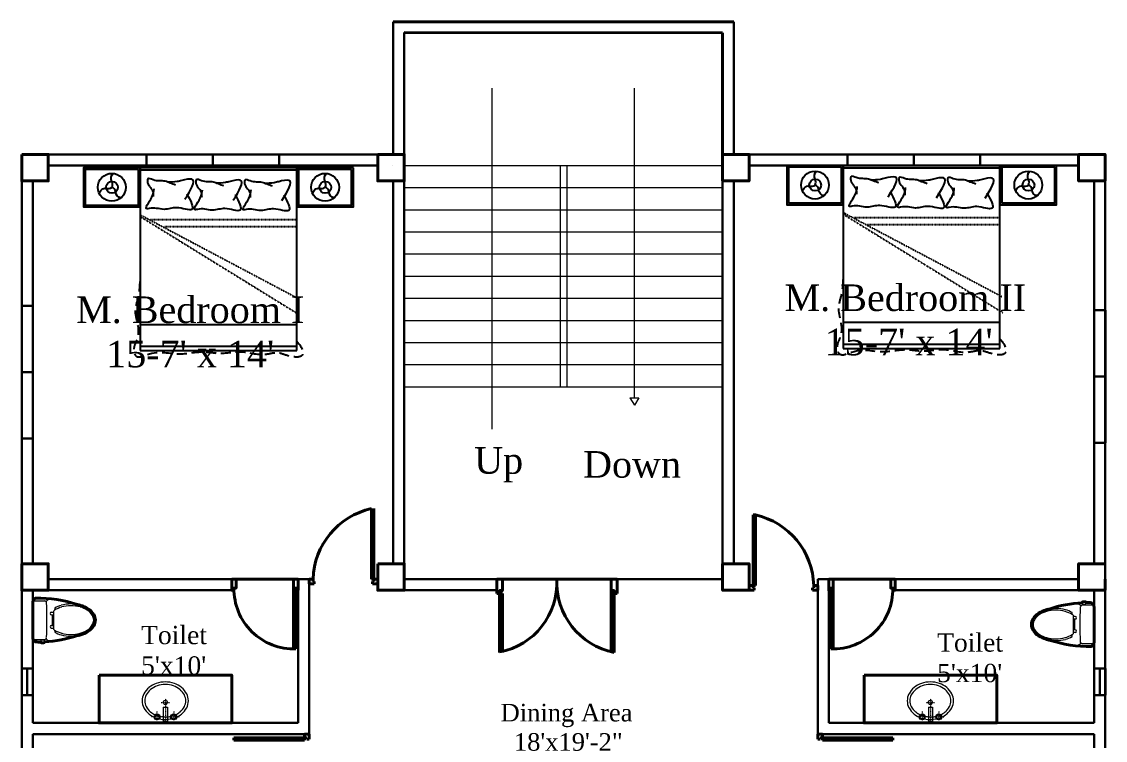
# Model space of a CAD drawing. Header units: inches. Extents: x -79350 to 491628, y -93215 to 155882.
# Drawn here: x -74452.5 to -73962.4, y -11106.8 to -10782 of the extents above; entities that cross this region are included whole.
import ezdxf

# ---------------------------------------------------------------- set-up
doc = ezdxf.new("R2010")
doc.units = ezdxf.units.IN
doc.header["$MEASUREMENT"] = 0
doc.linetypes.add('DASHDOT2', pattern=[0.5, 0.25, -0.125, 0, -0.125])
doc.linetypes.add('DASHED2', pattern=[0.375, 0.25, -0.125])
doc.layers.get('0').update_dxf_attribs({"lineweight": 30})
for name, color, linetype, lineweight in [('Column', 1, 'Continuous', 30), ('Letter', 7, 'Continuous', 20), ('LINE', 7, 'Continuous', 20), ('SANITARY', 42, 'Continuous', 13)]:
    doc.layers.add(name, color=color, linetype=linetype, lineweight=lineweight)
doc.layers.add('Door', color=7, linetype='Continuous', lineweight=40, true_color=0x763422)
doc.layers.add('Window', color=7, linetype='Continuous', lineweight=30, true_color=0x6b99dd)
for name, color, linetype in [('FURHATCH', 57, 'Continuous'), ('FURNITURE', 53, 'Continuous'), ('Stairs', 7, 'Continuous'), ('Wall', 7, 'Continuous')]:
    doc.layers.add(name, color=color, linetype=linetype)
doc.styles.get("Standard").update_dxf_attribs({"font": 'times.ttf', "height": 12})

# ---------------------------------------------------------------- blocks, each defined once
blk = doc.blocks.new('d30')
at = {"layer": 'Door', "ltscale": 0.3}
for p, q in [((37959.6, 7135.13), (37959.6, 7162.63)), ((37960.6, 7135.13), (37960.6, 7162.63)), ((37931.6, 7131.13), (37933.6, 7131.13)), ((37933.6, 7131.13), (37959.6, 7131.13)), ((37959.6, 7131.13), (37961.6, 7131.13))]:
    blk.add_line(p, q, dxfattribs=at)
for points in [[(37931.6, 7131.13), (37931.6, 7136.13), (37932.6, 7136.13), (37932.6, 7135.13), (37933.6, 7135.13), (37933.6, 7131.13)], [(37961.6, 7131.13), (37961.6, 7136.13), (37960.6, 7136.13), (37960.6, 7135.13), (37959.6, 7135.13), (37959.6, 7131.13)]]:
    blk.add_lwpolyline(points, dxfattribs=at)
blk.add_arc((37959.69, 7135.55), 27.09, 88.0728, 180.8948, dxfattribs=at)
blk = doc.blocks.new('A$Cd981bfd4')
at = {"layer": 'Door', "ltscale": 0.3}
for p, q in [((20.56, 42), (25.56, 42)), ((25.56, 42), (25.56, 40)), ((0, 41), (20.56, 41)), ((0, 40), (20.56, 40)), ((20.56, 40), (20.56, 41)), ((25.56, 40), (25.56, 21)), ((25.56, 2), (25.56, 21)), ((0, 2), (21.56, 2)), ((0, 1), (21.56, 1)), ((20.56, 0), (25.56, 0))]:
    blk.add_line(p, q, dxfattribs=at)
for points in [[(25.56, 42), (25.56, 40), (21.56, 40), (21.56, 41), (20.56, 41), (20.56, 42)], [(25.56, 0), (25.56, 2), (21.56, 2), (21.56, 1), (20.56, 1), (20.56, 0)]]:
    blk.add_lwpolyline(points, dxfattribs=at)
for centre, radius, start, end in [((24.32, 45.55), 24.58, 190.6572, 272.9002), ((24.43, -3.89), 24.91, 87.3888, 168.6891)]:
    blk.add_arc(centre, radius, start, end, dxfattribs=at)
blk = doc.blocks.new('yq_bed_01')
at = {"linetype": 'Continuous', "ltscale": 1000}
for p, q in [((2100, 900), (0, 900)), ((0, 900), (0, -900)), ((2100, -900), (2100, 900)), ((0, -900), (2100, -900))]:
    blk.add_line(p, q, dxfattribs=at)
at = {"linetype": 'Continuous'}
for points in [[(0, 1550), (0, 900), (450, 900), (450, 1550)], [(0, -900), (0, -1550), (450, -1550), (450, -900)]]:
    blk.add_lwpolyline(points, close=True, dxfattribs=at)
for centre in [(225, 1225), (225, -1225)]:
    blk.add_circle(centre, 160, dxfattribs=at)
at = {"layer": 'FURHATCH', "linetype": 'Continuous', "ltscale": 1000}
for p, q in [((30, 900), (30, -900)), ((1800, -900), (1800, 900)), ((2050, -900), (2050, 900))]:
    blk.add_line(p, q, dxfattribs=at)
at = {"layer": 'FURHATCH', "linetype": 'DASHED2', "ltscale": 0.5}
for p, q in [((540, -900), (1504, 921)), ((560, -900), (1689, 931)), ((600, 900), (600, -782)), ((680, 900), (680, -625))]:
    blk.add_line(p, q, dxfattribs=at)
at = {"layer": 'FURHATCH', "linetype": 'Continuous'}
for points in [[(20, 1530), (20, 920), (430, 920), (430, 1530)], [(20, -920), (20, -1530), (430, -1530), (430, -920)]]:
    blk.add_lwpolyline(points, close=True, dxfattribs=at)
for points in [[(346, 1329, -0.398826), (280, 1270, 0.069197), (273, 1269, 0.240714), (225, 1227, -0.240714)], [(225, 1227, 0.228099), (158, 1225, -0.317646), (66, 1242)], [(300, 1084, -0.414712), (235, 1160, 0.258086), (225, 1227)], [(225, -1223, 0.228099), (158, -1225, -0.317646), (66, -1208)], [(346, -1121, -0.398826), (280, -1180, 0.069197), (273, -1181, 0.240714), (225, -1223, -0.240714)], [(300, -1366, -0.414712), (235, -1290, 0.258086), (225, -1223)]]:
    blk.add_lwpolyline(points, format="xyb", dxfattribs=at)
for centre in [(225, 1227), (225, -1223)]:
    blk.add_circle(centre, 67.5, dxfattribs=at)
at = {"layer": 'FURHATCH', "linetype": 'DASHED2', "ltscale": 451.947922}
blk.add_open_spline([(1992, 900), (2071, 970), (2189, 999), (2167, 789), (2108, 682), (2173, 491), (2091, 272), (2150, 28), (2100, -200), (2173, -484), (2083, -701), (2209, -948), (2066, -979), (1864, -867), (1699, -991), (1474, -909), (1368, -903), (1308, -900)], degree=3, knots=[0, 0, 0, 0, 140.356688, 240.855445, 374.272085, 514.628774, 800.960617, 1037.309606, 1234.977718, 1501.883052, 1872.056655, 1990.732643, 2052.345442, 2125.407537, 2467.000811, 2608.004871, 2786.638856, 2786.638856, 2786.638856, 2786.638856], dxfattribs=at)
at = {"layer": 'FURHATCH', "linetype": 'Continuous', "ltscale": 1000}
for points, knots in [([(376, 729), (270, 795), (112, 892), (156, 710), (179, 623), (180, 565), (181, 528)], [0, 0, 0, 0, 257.192142, 380.388355, 440.188761, 557.045341, 557.045341, 557.045341, 557.045341]), ([(313, 750), (392, 793), (546, 876), (461, 661), (480, 562), (498, 484), (476, 402), (475, 340), (499, 246), (355, 365), (285, 372), (256, 374)], [0, 0, 0, 0, 197.98522, 383.798459, 461.536852, 537.063609, 629.138715, 719.341985, 744.183766, 895.041347, 1000.692483, 1000.692483, 1000.692483, 1000.692483]), ([(213, 622), (206, 601), (192, 561), (153, 477), (178, 400), (123, 302), (210, 290), (256, 366), (322, 366), (343, 366)], [0, 0, 0, 0, 70.314327, 132.712823, 281.06886, 345.030234, 373.143701, 508.899423, 574.349148, 574.349148, 574.349148, 574.349148]), ([(373, 170), (267, 236), (109, 333), (153, 151), (176, 64), (177, 6), (178, -31)], [0, 0, 0, 0, 257.192142, 380.388355, 440.188761, 557.045341, 557.045341, 557.045341, 557.045341]), ([(309, 191), (389, 234), (543, 317), (458, 102), (477, 3), (495, -75), (472, -157), (472, -219), (496, -313), (352, -194), (282, -187), (253, -185)], [0, 0, 0, 0, 197.98522, 383.798459, 461.536852, 537.063609, 629.138715, 719.341985, 744.183766, 895.041347, 1000.692483, 1000.692483, 1000.692483, 1000.692483]), ([(210, 63), (203, 42), (189, 2), (150, -82), (175, -159), (120, -257), (207, -269), (253, -193), (319, -193), (340, -193)], [0, 0, 0, 0, 70.314327, 132.712823, 281.06886, 345.030234, 373.143701, 508.899423, 574.349148, 574.349148, 574.349148, 574.349148]), ([(363, -385), (257, -319), (99, -222), (143, -405), (166, -492), (167, -549), (168, -587)], [0, 0, 0, 0, 257.192142, 380.388355, 440.188761, 557.045341, 557.045341, 557.045341, 557.045341]), ([(300, -364), (379, -321), (533, -238), (448, -453), (467, -553), (485, -631), (463, -712), (462, -774), (486, -868), (342, -750), (272, -743), (243, -740)], [0, 0, 0, 0, 197.98522, 383.798459, 461.536852, 537.063609, 629.138715, 719.341985, 744.183766, 895.041347, 1000.692483, 1000.692483, 1000.692483, 1000.692483]), ([(200, -493), (193, -514), (179, -553), (140, -637), (165, -714), (110, -812), (197, -824), (243, -749), (309, -749), (330, -749)], [0, 0, 0, 0, 70.314327, 132.712823, 281.06886, 345.030234, 373.143701, 508.899423, 574.349148, 574.349148, 574.349148, 574.349148])]:
    blk.add_open_spline(points, degree=3, knots=knots, dxfattribs=at)
blk = doc.blocks.new('yq_sink_01')
at = {"linetype": 'DASHDOT2'}
for p, q in [((69, 24), (69, 158)), ((131, 97), (26, 97)), ((236, 48), (236, -48)), ((278, 0), (26, 0)), ((131, -97), (26, -97)), ((69, -24), (69, -158))]:
    blk.add_line(p, q, dxfattribs=at)
for p, q in [((183, 24), (20, 24)), ((20, 24), (20, -24)), ((183, 24), (183, -24)), ((183, -24), (20, -24))]:
    blk.add_line(p, q)
for centre, radius in [((69, 95), 33.5), ((69, 95), 23.9), ((236, 1), 23.9), ((69, -95), 33.5), ((69, -95), 23.9)]:
    blk.add_circle(centre, radius)
for centre, radius, start, end in [((255, 91), 176, 62.9478, 117.0522), ((312, 19), 269, 140.9541, 156.021), ((312, 19), 239, 140.9541, 155.6677), ((277, 47), 224, 117.0522, 140.9541), ((277, 47), 195, 117.0522, 140.9541), ((255, 91), 146, 62.9478, 117.0522), ((233, 47), 195, 39.0459, 62.9478), ((233, 47), 224, 39.0459, 62.9478), ((199, 19), 239, 18.571, 39.0459), ((199, 19), 269, 18.571, 39.0459), ((366, 1), 326, 167.8612, 192.4926), ((366, 1), 296, 168.0916, 192.4003), ((145, 1), 296, 0, 18.571), ((145, 1), 296, 341.429, 360), ((145, 1), 326, 360, 18.571), ((145, 1), 326, 341.429, 360), ((312, -17), 239, 204.736, 219.0459), ((199, -17), 239, 320.9541, 341.429), ((199, -17), 269, 320.9541, 341.429), ((312, -17), 269, 204.5507, 219.0459), ((277, -45), 224, 219.0459, 242.9478), ((277, -45), 195, 219.0459, 242.9478), ((255, -88), 176, 242.9478, 297.0522), ((255, -88), 146, 242.9478, 297.0522), ((233, -45), 195, 297.0522, 320.9541), ((233, -45), 224, 297.0522, 320.9541)]:
    blk.add_arc(centre, radius, start, end)
blk = doc.blocks.new('yq_matong_01')
for p, q in [((0, 201), (0, -201)), ((20, 221), (139, 221)), ((252, 138), (252, 114)), ((216, 91), (238, 91)), ((216, 61), (238, 61)), ((223, 61), (223, -61)), ((238, 104), (238, -104)), ((216, -61), (238, -61)), ((216, -91), (238, -91)), ((252, -114), (252, -138)), ((20, -221), (139, -221)), ((97, -221), (97, -226)), ((97, -226), (132, -226)), ((132, -221), (132, -226))]:
    blk.add_line(p, q)
for centre, radius, start, end in [((55, 202), 54.8, 117.322, 181.8992), ((64, -1165), 1417, 71.4068, 91.3856), ((20, 201), 20, 90, 180), ((139, 201), 20, 2.3063, 90), ((217, 161), 83.2, 95.4963, 139.9324), ((-4840, 0), 5003, 357.6937, 2.3063), ((407, -123), 283, 105.2088, 123.2779), ((407, -123), 303, 105.2088, 120.5699), ((439, -242), 427, 74.7912, 105.2088), ((439, -242), 407, 74.7912, 105.2088), ((471, -123), 283, 56.7221, 74.7912), ((471, -123), 303, 56.7221, 74.7912), ((521, -47), 213, 32.2565, 56.7221), ((216, 76), 15, 90, 270), ((357, -47), 193, 123.2779, 128.1384), ((521, -47), 193, 32.2565, 56.7221), ((596, 0), 104, 360, 32.2565), ((596, 0), 124, 360, 32.2565), ((216, -76), 15, 90, 270), ((357, 47), 193, 231.8616, 236.7221), ((407, 123), 283, 236.7221, 254.7912), ((471, 123), 283, 285.2088, 303.2779), ((521, 47), 193, 303.2779, 327.7435), ((521, 47), 213, 303.2779, 327.7435), ((596, 0), 104, 327.7435, 360), ((596, 0), 124, 327.7435, 360), ((51, -204), 51.4, 175.687, 245.0918), ((20, -201), 20, 180, 270), ((157, -247), 63.1, 159.6834, 188.4939), ((72, -247), 63.1, 352.0944, 20.3166), ((64, 1165), 1417, 272.8967, 288.5932), ((139, -201), 20, 270, 357.6937), ((217, -161), 83.2, 220.0676, 264.5037), ((407, 123), 303, 239.4301, 254.7912), ((439, 242), 427, 254.7912, 285.2088), ((439, 242), 407, 254.7912, 285.2088), ((471, 123), 303, 285.2088, 303.2779), ((64, 1165), 1417, 268.6144, 271.2036), ((114, -226), 37, 237.5287, 304.2772)]:
    blk.add_arc(centre, radius, start, end)

msp = doc.modelspace()

# ---------------------------------------------------------------- linework, layer by layer
for p, q in [((-74284.5, -10842), (-74284.5, -10782)), ((-74130.5, -10842), (-74130.5, -10782)), ((-74279.5, -10842), (-74279.5, -10786.96)), ((-74447.5, -10842), (-74452.5, -10842)), ((-74452.5, -10847), (-74452.5, -10842)), ((-74291.5, -10842), (-74447.5, -10842)), ((-74279.5, -10842), (-74279.5, -10847)), ((-74135.5, -10842), (-74135.5, -10847)), ((-73967.5, -10842), (-74130.5, -10842)), ((-73967.5, -10842), (-73962.5, -10842)), ((-73962.5, -10847), (-73962.5, -10842)), ((-74452.5, -10847), (-74452.5, -11447)), ((-74291.5, -10847), (-74440.5, -10847)), ((-74279.5, -10847), (-74279.5, -11034)), ((-74135.5, -11034), (-74135.5, -10847)), ((-73974.5, -10847), (-74123.5, -10847)), ((-73962.5, -11447), (-73962.5, -10847)), ((-74447.5, -10854), (-74447.5, -11027)), ((-74284.5, -10854), (-74284.5, -11027)), ((-74130.5, -11027), (-74130.5, -10854)), ((-73967.5, -11027), (-73967.5, -10854)), ((-74440.5, -11034), (-74355.5, -11034)), ((-74355.5, -11034), (-74423.5, -11034)), ((-74322.5, -11034), (-74329.5, -11034)), ((-74329.5, -11034), (-74327.5, -11034)), ((-74279.5, -11034), (-74279.62, -11034)), ((-73974.5, -11034), (-74092.5, -11034)), ((-74092.5, -11034), (-74092.5, -11104)), ((-74447.5, -11039), (-74447.5, -11099)), ((-74440.5, -11039), (-74356.5, -11039)), ((-74356.5, -11039), (-74424.17, -11039)), ((-74327.5, -11039), (-74329.5, -11039)), ((-74329.5, -11039), (-74327.5, -11039)), ((-74327.5, -11039), (-74327.5, -11099)), ((-74322.5, -11039), (-74322.5, -11104)), ((-74087.5, -11039), (-74085.5, -11039)), ((-74087.5, -11039), (-74087.5, -11099)), ((-74058.5, -11039), (-73974.5, -11039)), ((-73967.5, -11099), (-73967.5, -11039)), ((-74447.5, -11099), (-74327.5, -11099)), ((-73967.5, -11099), (-74087.5, -11099)), ((-74447.5, -11104), (-74447.5, -11255)), ((-74447.5, -11104), (-74322.5, -11104)), ((-73967.5, -11104), (-74090.37, -11104)), ((-73967.5, -11190), (-73967.5, -11104))]:
    msp.add_line(p, q)
at = {"lineweight": 20}
for p, q in [((-74239.89, -10812.07), (-74239.89, -10966.24)), ((-74175.4, -10951.97), (-74175.4, -10812.07)), ((-74279.5, -10847), (-74135.5, -10846.96)), ((-74209, -10847), (-74209, -10947)), ((-74206, -10847), (-74206, -10947)), ((-74279.5, -10857), (-74135.5, -10857)), ((-74279.5, -10867), (-74135.5, -10867)), ((-74279.5, -10877), (-74135.5, -10877)), ((-74279.5, -10887), (-74135.5, -10887)), ((-74279.5, -10897), (-74135.5, -10897)), ((-74279.5, -10907), (-74135.5, -10907)), ((-74279.5, -10917), (-74135.5, -10917)), ((-74279.5, -10927), (-74135.5, -10927)), ((-74279.5, -10937), (-74135.5, -10937)), ((-74279.5, -10947), (-74135.5, -10947)), ((-74177.44, -10951.97), (-74173.4, -10951.97)), ((-74177.44, -10951.97), (-74175.4, -10955.4)), ((-74173.4, -10951.97), (-74175.4, -10955.4))]:
    msp.add_line(p, q, dxfattribs=at)
at = {"color": 200, "lineweight": 20}
msp.add_line((-74175.4, -10955.4), (-74175.4, -10955.4), dxfattribs=at)
at = {"linetype": 'ByBlock'}
for p, q in [((-74322.5, -11039), (-74322.5, -11034)), ((-74231.46, -11034), (-74279.5, -11034)), ((-74189.46, -11034), (-74135.5, -11034)), ((-74237.66, -11039), (-74279.5, -11039))]:
    msp.add_line(p, q, dxfattribs=at)
at = {"color": 7, "linetype": 'ByBlock', "lineweight": 40}
msp.add_line((-74092.5, -11104), (-74092.5, -11106), dxfattribs=at)
at = {"layer": 'Column'}
for p, q in [((-74452.5, -10842), (-74447.5, -10842)), ((-74452.5, -10846.96), (-74452.5, -10842)), ((-74279.5, -10842), (-74279.5, -10846.96)), ((-74135.5, -10842), (-74130.5, -10842)), ((-74135.5, -10846.96), (-74135.5, -10842)), ((-73967.5, -10842), (-73962.5, -10842)), ((-73962.5, -10842), (-73962.5, -10846.96)), ((-74279.5, -11039), (-74279.5, -11034)), ((-74135.5, -11033.71), (-74135.5, -11039)), ((-74449.5, -11038.96), (-74452.5, -11038.96))]:
    msp.add_line(p, q, dxfattribs=at)
at = {"layer": 'Column', "lineweight": 40}
for p, q in [((-74440.5, -10842), (-74452.5, -10842)), ((-74452.5, -10842), (-74452.5, -10854)), ((-74440.5, -10854), (-74440.5, -10842)), ((-74291.5, -10842), (-74291.5, -10847)), ((-74279.5, -10847), (-74279.5, -10842)), ((-74135.5, -10842), (-74135.5, -10847)), ((-74123.5, -10847), (-74123.5, -10842)), ((-73974.5, -10842), (-73974.5, -10847)), ((-73962.5, -10847), (-73962.5, -10842)), ((-74452.5, -10854), (-74440.5, -10854)), ((-74440.5, -11039), (-74440.5, -11030.5)), ((-73974.5, -11030.5), (-73974.5, -11039)), ((-74452.5, -11038.96), (-74452.5, -11039))]:
    msp.add_line(p, q, dxfattribs=at)
at = {"layer": 'Column', "color": 7, "lineweight": 40}
for points in [[(-74452.5, -10842), (-74440.5, -10842), (-74440.5, -10854), (-74452.5, -10854)], [(-74291.5, -10842), (-74279.5, -10842), (-74279.5, -10854), (-74291.5, -10854)], [(-74291.5, -10842), (-74279.5, -10842), (-74279.5, -10854), (-74291.5, -10854)], [(-74135.5, -10842), (-74123.5, -10842), (-74123.5, -10854), (-74135.5, -10854)], [(-74135.5, -10842), (-74123.5, -10842), (-74123.5, -10854), (-74135.5, -10854)], [(-73974.5, -10842), (-73962.5, -10842), (-73962.5, -10854), (-73974.5, -10854)], [(-73974.5, -10842), (-73962.5, -10842), (-73962.5, -10854), (-73974.5, -10854)], [(-74291.5, -11027), (-74279.5, -11027), (-74279.5, -11039), (-74291.5, -11039)], [(-74135.5, -11027), (-74123.5, -11027), (-74123.5, -11039), (-74135.5, -11039)]]:
    msp.add_lwpolyline(points, close=True, dxfattribs=at)
for points in [[(-74452.5, -11027), (-74440.5, -11027), (-74440.5, -11039), (-74452.5, -11039), (-74452.5, -11038.96)], [(-74447.5, -11027), (-74440.5, -11027)], [(-74291.5, -11036.5), (-74291.5, -11027)], [(-73962.5, -11039), (-73974.5, -11039), (-73974.5, -11027), (-73962.5, -11027)], [(-74440.5, -11039), (-74447.5, -11039)]]:
    msp.add_lwpolyline(points, dxfattribs=at)
at = {"layer": 'Door', "linetype": 'ByBlock', "lineweight": 40}
for p, q in [((-74294.33, -11034), (-74294.33, -11002.11)), ((-74293.27, -11002.11), (-74293.27, -11034)), ((-74294.33, -11004.98), (-74293.27, -11004.98)), ((-74120.67, -11004.98), (-74121.73, -11004.98)), ((-74121.73, -11004.98), (-74121.73, -11036.87)), ((-74120.67, -11036.87), (-74120.67, -11004.98)), ((-74322.5, -11034), (-74320.73, -11034)), ((-74322.5, -11036.13), (-74322.5, -11034)), ((-74320.2, -11036.13), (-74322.5, -11036.13)), ((-74320.73, -11034), (-74320.73, -11035.06)), ((-74320.73, -11035.06), (-74320.2, -11035.06)), ((-74320.2, -11035.06), (-74320.2, -11036.13)), ((-74293.27, -11034), (-74294.33, -11034)), ((-74293.27, -11035.06), (-74293.8, -11035.06)), ((-74293.8, -11035.06), (-74293.8, -11036.13)), ((-74293.8, -11036.13), (-74291.5, -11036.13)), ((-74291.5, -11034), (-74293.27, -11034)), ((-74293.27, -11034), (-74293.27, -11035.06)), ((-74291.5, -11036.13), (-74291.5, -11034)), ((-74123.5, -11036.87), (-74121.73, -11036.87)), ((-74123.5, -11039), (-74123.5, -11036.87)), ((-74121.2, -11039), (-74123.5, -11039)), ((-74121.73, -11036.87), (-74121.73, -11037.94)), ((-74121.73, -11036.87), (-74120.67, -11036.87)), ((-74121.73, -11037.94), (-74121.2, -11037.94)), ((-74121.2, -11037.94), (-74121.2, -11039)), ((-74094.27, -11037.94), (-74094.8, -11037.94)), ((-74094.8, -11037.94), (-74094.8, -11039)), ((-74094.8, -11039), (-74092.5, -11039)), ((-74092.5, -11036.87), (-74094.27, -11036.87)), ((-74094.27, -11036.87), (-74094.27, -11037.94)), ((-74092.5, -11039), (-74092.5, -11036.87)), ((-74322.5, -11104), (-74324.63, -11104)), ((-74324.63, -11104), (-74324.63, -11105.77)), ((-74322.5, -11104), (-74324.63, -11104)), ((-74322.5, -11106.3), (-74322.5, -11104)), ((-74092.5, -11104), (-74090.37, -11104)), ((-74092.5, -11106.3), (-74092.5, -11104)), ((-74092.5, -11104), (-74090.37, -11104)), ((-74090.37, -11104), (-74090.37, -11105.77)), ((-74356.52, -11106.83), (-74356.52, -11105.77)), ((-74356.52, -11105.77), (-74324.63, -11105.77)), ((-74324.63, -11106.83), (-74356.52, -11106.83)), ((-74324.63, -11105.77), (-74323.56, -11105.77)), ((-74324.63, -11105.77), (-74324.63, -11106.83)), ((-74323.56, -11105.77), (-74323.56, -11106.3)), ((-74323.56, -11106.3), (-74322.5, -11106.3)), ((-74091.44, -11106.3), (-74092.5, -11106.3)), ((-74090.37, -11105.77), (-74091.44, -11105.77)), ((-74091.44, -11105.77), (-74091.44, -11106.3)), ((-74090.37, -11105.77), (-74090.37, -11106.83)), ((-74058.48, -11105.77), (-74090.37, -11105.77)), ((-74090.37, -11106.83), (-74058.48, -11106.83)), ((-74058.48, -11106.83), (-74058.48, -11105.77))]:
    msp.add_line(p, q, dxfattribs=at)
at = {"layer": 'Door'}
for p, q in [((-74279.5, -11034), (-74279.5, -11039)), ((-74135.5, -11034), (-74135.5, -11033.71)), ((-74135.5, -11034), (-74135.5, -11039)), ((-73962.5, -11034), (-73962.5, -11039)), ((-74452.5, -11038.96), (-74449.5, -11038.96))]:
    msp.add_line(p, q, dxfattribs=at)
at = {"layer": 'Door', "linetype": 'ByBlock', "lineweight": 40}
for centre, start, end in [((-74287.11, -11034.95), 102.399, 178.375), ((-74127.89, -11037.83), 1.625, 77.601)]:
    msp.add_arc(centre, 33.63, start, end, dxfattribs=at)
at = {"layer": 'LINE', "linetype": 'ByBlock', "lineweight": 40}
for p, q in [((-74284.5, -10782), (-74130.5, -10782)), ((-74279.5, -10786.96), (-74135.5, -10787)), ((-74452.5, -11027), (-74452.5, -11038.96))]:
    msp.add_line(p, q, dxfattribs=at)
at = {"layer": 'LINE', "lineweight": 40}
msp.add_line((-74135.5, -10787), (-74135.5, -10842), dxfattribs=at)
at = {"layer": 'SANITARY', "lineweight": 40}
for points in [[(-74427.2, -11045.51, 0.087396), (-74446.33, -11042.62, 0.289473), (-74447.5, -11044.6), (-74447.5, -11060.4, 0.312446), (-74446.33, -11062.38, 0.011298), (-74443.81, -11062.39, 0.022445), (-74443.79, -11062.61, 0.29977), (-74442.19, -11062.58, 0.02582), (-74442.17, -11062.33, 0.068596), (-74427.2, -11059.49, 0.021224), (-74425.81, -11059.17, 0.079005), (-74422.39, -11057.63, 0.107159), (-74419.91, -11055.1, 0.141682), (-74419.15, -11052.5, 0.141682), (-74419.91, -11049.9, 0.107159), (-74422.39, -11047.37, 0.079005), (-74425.81, -11045.83, 0.021224)], [(-73987.8, -11061.49, 0.087396), (-73968.67, -11064.38, 0.289473), (-73967.5, -11062.4), (-73967.5, -11046.6, 0.312446), (-73968.67, -11044.62, 0.011298), (-73971.19, -11044.61, 0.022445), (-73971.21, -11044.39, 0.29977), (-73972.81, -11044.42, 0.02582), (-73972.83, -11044.67, 0.068596), (-73987.8, -11047.51, 0.021224), (-73989.19, -11047.83, 0.079005), (-73992.61, -11049.37, 0.107159), (-73995.09, -11051.9, 0.141682), (-73995.85, -11054.5, 0.141682), (-73995.09, -11057.1, 0.107159), (-73992.61, -11059.63, 0.079005), (-73989.19, -11061.17, 0.021224)]]:
    msp.add_lwpolyline(points, format="xyb", close=True, dxfattribs=at)
at = {"layer": 'SANITARY', "linetype": 'ByBlock', "lineweight": 40}
for points in [[(-74417.5, -11077.35), (-74417.5, -11099), (-74357.5, -11099), (-74357.5, -11077.35)], [(-74071.5, -11077.35), (-74071.5, -11099), (-74011.5, -11099), (-74011.5, -11077.35)]]:
    msp.add_lwpolyline(points, close=True, dxfattribs=at)
at = {"layer": 'Wall'}
for p, q in [((-74284.62, -10847), (-74284.62, -10846.96)), ((-74213.42, -11034), (-74207.5, -11034)), ((-74440.5, -11039), (-74447.5, -11039)), ((-73974.5, -11039), (-73967.5, -11039))]:
    msp.add_line(p, q, dxfattribs=at)
at = {"layer": 'Wall', "color": 1, "lineweight": 40}
for p, q in [((-74279.5, -11034), (-74279.5, -11039)), ((-74452.5, -11039), (-74452.5, -11038.96)), ((-74447.5, -11039), (-74452.5, -11039))]:
    msp.add_line(p, q, dxfattribs=at)
at = {"layer": 'Window'}
for p, q in [((-74396, -10842), (-74336, -10842)), ((-74396, -10847), (-74396, -10842)), ((-74366, -10842), (-74366, -10847)), ((-74336, -10842), (-74336, -10847)), ((-74079, -10842), (-74019, -10842)), ((-74079, -10847), (-74079, -10842)), ((-74049, -10842), (-74049, -10847)), ((-74019, -10842), (-74019, -10847)), ((-74336, -10847), (-74396, -10847)), ((-74019, -10847), (-74079, -10847)), ((-74452.5, -10970.41), (-74452.5, -10910.41)), ((-74452.5, -10910.41), (-74447.5, -10910.41)), ((-74447.5, -10910.41), (-74447.5, -10970.41)), ((-73967.42, -10972.41), (-73967.42, -10912.41)), ((-73967.42, -10912.41), (-73962.42, -10912.41)), ((-73962.42, -10912.41), (-73962.42, -10972.41)), ((-74447.5, -10940.41), (-74452.5, -10940.41)), ((-73962.42, -10942.41), (-73967.42, -10942.41)), ((-74447.5, -10970.41), (-74452.5, -10970.41)), ((-73962.42, -10972.41), (-73967.42, -10972.41)), ((-74452.5, -11074.41), (-74447.5, -11074.41)), ((-74452.5, -11074.41), (-74452.5, -11086.41)), ((-74450, -11074.41), (-74450, -11086.41)), ((-74447.5, -11074.41), (-74447.5, -11086.41)), ((-73967.42, -11086.41), (-73967.42, -11074.41)), ((-73967.42, -11074.41), (-73962.42, -11074.41)), ((-73967.42, -11074.41), (-73967.42, -11086.41)), ((-73964.92, -11074.41), (-73964.92, -11086.41)), ((-73962.42, -11074.41), (-73962.42, -11086.41)), ((-73962.42, -11074.41), (-73962.42, -11086.41)), ((-73962.42, -11074.41), (-73962.42, -11086.41)), ((-73962.42, -11074.41), (-73962.42, -11086.41)), ((-74447.5, -11086.41), (-74452.5, -11086.41)), ((-73962.42, -11086.41), (-73967.42, -11086.41))]:
    msp.add_line(p, q, dxfattribs=at)

# ---------------------------------------------------------------- block references
at = {"layer": 'FURNITURE', "color": 116, "linetype": 'ByBlock', "lineweight": 40, "true_color": 0x136734, "xscale": 0.03937007874015748, "yscale": 0.03937007874015748, "zscale": 0.03937007874015748, "rotation": 270.0000000000059}
msp.add_blockref('yq_bed_01', (-74363.5, -10848), dxfattribs=at)
at = {"layer": 'FURNITURE', "linetype": 'ByBlock', "lineweight": 40, "xscale": 0.03937007874015748, "yscale": 0.03937007874015748, "zscale": 0.03937007874015748, "rotation": 270.0000000000059}
msp.add_blockref('yq_bed_01', (-74045.49, -10847), dxfattribs=at)
at = {"layer": 'SANITARY', "lineweight": 40, "xscale": 0.03937007874015748, "yscale": 0.03937007874015748, "zscale": 0.03937007874015748}
msp.add_blockref('yq_matong_01', (-74447.5, -11052.5), dxfattribs=at)
at = {"layer": 'SANITARY', "lineweight": 40, "xscale": 0.03937007874015748, "yscale": 0.03937007874015748, "zscale": 0.03937007874015748, "rotation": 180}
msp.add_blockref('yq_matong_01', (-73967.5, -11054.5), dxfattribs=at)
at = {"layer": 'SANITARY', "linetype": 'ByBlock', "lineweight": 40, "xscale": 0.03937007874015748, "yscale": 0.03937007874015748, "zscale": 0.03937007874015748, "rotation": 90.00000000001502}
for p in [(-74387.5, -11099), (-74041.5, -11099)]:
    msp.add_blockref('yq_sink_01', p, dxfattribs=at)
at = {"layer": 'Wall', "color": 7, "xscale": -1, "rotation": 180}
msp.add_blockref('d30', (-112289.1, -3902.87), dxfattribs=at)
at = {"layer": 'Wall', "xscale": 1.295378143688641, "yscale": 1.295378143688641, "zscale": 1.295378143688641, "rotation": 90}
msp.add_blockref('A$Cd981bfd4', (-74183.26, -11067.11), dxfattribs=at)
at = {"layer": 'Wall', "color": 7, "rotation": 180}
msp.add_blockref('d30', (-36125.9, -3902.87), dxfattribs=at)

# ---------------------------------------------------------------- texts
at = {"layer": 'Letter', "attachment_point": 1}
for s, width, gutter_width, heights, insert, char_height in [("M. Bedroom II^J    15-7' x 14'", 143.7063, 60, [47.61], (-74107.5, -10900.78), 12), ("M. Bedroom I^J   15-7' x 14'", 143.7063, 60, [47.61], (-74427.88, -10906.21), 12), ("Toilet^J5'x10'", 97.678, 41.31, [0], (-74398.5, -11055.11), 8.2616), ("Toilet^J5'x10'", 97.678, 41.31, [0], (-74038.5, -11058.5), 8.2616), ('Dining Area ^J  18\'x19\'-2"', 95.1702, 39.74, [31.53], (-74235.92, -11090.35), 7.9471)]:
    msp.add_mtext_dynamic_manual_height_columns(s, width=width, gutter_width=gutter_width, heights=heights, dxfattribs=dict(at, insert=insert, char_height=char_height))
at = {"layer": 'Stairs', "char_height": 12, "attachment_point": 1}
for s, width, insert in [('Up', 69.7229, (-74247.86, -10974.32)), ('Down', 86.0171, (-74198.62, -10976.1))]:
    msp.add_mtext_dynamic_manual_height_columns(s, width=width, gutter_width=60, heights=[0], dxfattribs=dict(at, insert=insert))

doc.saveas('drawing.dxf')
